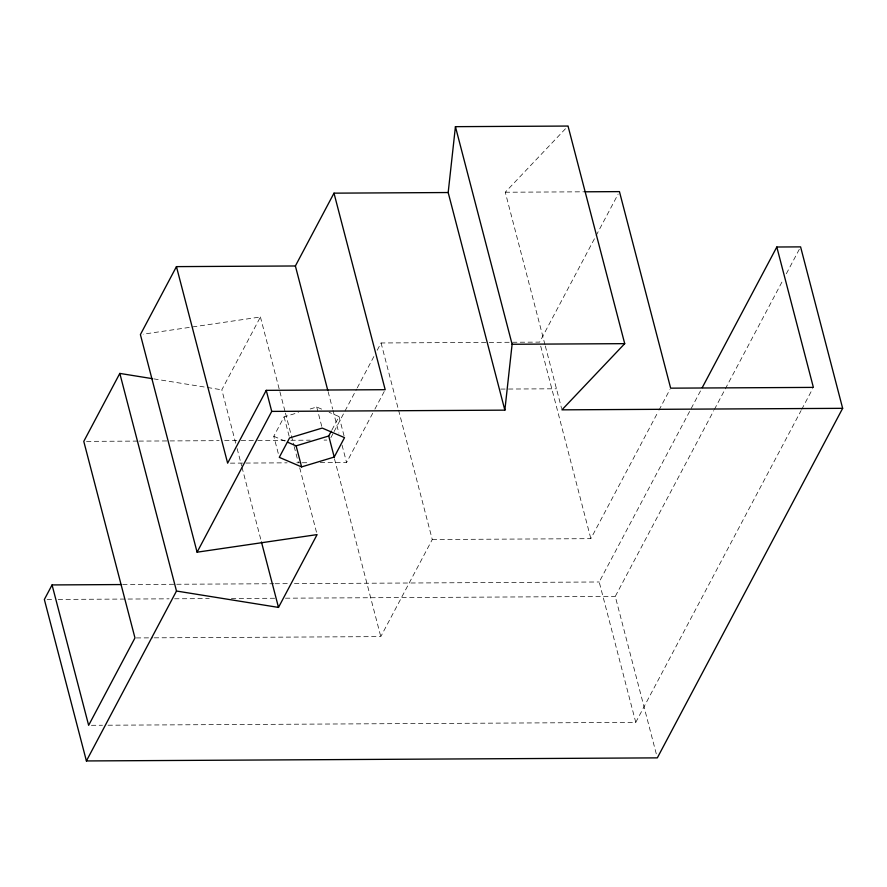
<?xml version="1.0" encoding="UTF-8"?>
<svg xmlns="http://www.w3.org/2000/svg" width="887" height="887" viewBox="0 0 887 887"><rect width="100%" height="100%" fill="white"/><g stroke="black" fill="none" stroke-linecap="round" stroke-linejoin="round"><path stroke-width="0.67" stroke-dasharray="4.43 3.33" d="M235.72 443.212L221.817 389.814L260.423 316.992L143.129 334.188M278.252 453.401L273.795 436.293L284.095 416.868L298.442 412.533M331.949 429.929L339.034 416.568L329.11 412.322M330.873 437.635L333.445 432.778M334.089 431.57L356.618 389.094M357.261 387.874L374.636 355.11M377.208 350.254L381.066 342.97L539.662 342.116L595.443 236.884M320.296 462.659L346.584 462.526L374.247 410.337M374.891 409.118L385.191 389.703M154.305 637.831L380.789 636.611L432.268 539.518L398.485 409.816M596.097 235.665L618.15 194.065M432.268 539.518L590.853 538.664L658.32 411.413M658.974 410.182L669.995 389.382M108.037 725.211L635.768 722.373L599.202 581.983L701.617 388.816M656.28 753.861L615.268 596.419L713.758 410.648M714.412 409.428L783.099 279.871M786.337 273.761L799.298 249.325M635.768 722.373L801.061 410.626M801.704 409.406L812.725 388.617M544.973 344.655L505.268 192.235L568.024 126.054M310.184 408.985L316.714 407.011L321.671 409.14M505.268 192.235L583.679 191.814M500.734 389.083L556.459 388.783M86.538 441.371L137.629 441.094M139.015 441.094L219.111 440.662M224.633 440.628L239.823 440.551M241.209 440.54L256.398 440.462M257.773 440.451L285.392 440.307M290.925 440.274L310.25 440.174M324.065 440.096L326.826 440.074M230.409 463.147L287.111 462.837M296.79 462.792L300.937 462.77M302.323 462.759L307.856 462.726M122.716 584.544L175.349 584.267M176.735 584.256L273.695 583.735M275.081 583.735L288.929 583.657M294.473 583.624L599.202 581.983M47.122 599.479L52.666 599.446M58.209 599.424L169.062 598.825M174.606 598.792L209.254 598.603M231.418 598.492L277.154 598.237M285.47 598.193L615.268 596.419M136.354 637.93L152.93 637.842M91.416 725.3L102.493 725.244M153.817 378.882L221.817 389.814M273.795 436.293L284.96 441.072M545.317 345.997L561.604 408.519M540.704 346.13L590.853 538.664M381.066 342.97L398.13 408.486M339.034 416.568L344.511 437.635M328.123 391.655L332.647 409.04M332.991 410.382L338.912 433.111M342.049 445.141L346.584 462.526M334.466 458.779L380.789 636.611M316.714 407.011L322.192 428.066M260.423 316.992L279.549 390.413M279.904 391.755L285.115 411.779M285.459 413.109L293.808 445.152M294.151 446.483L298.331 462.504M299.717 467.848L317.102 534.595M284.095 416.868L289.583 437.923M237.117 448.556L241.641 465.908M241.985 467.249L261.111 540.671"/><path stroke-width="1.33" d="M152.453 378.671L119.812 373.416L176.491 591.03L278.496 607.418L317.102 534.595L197.091 552.191L271.732 411.402L504.858 410.149L448.179 192.534L455.43 126.664L568.024 126.054L624.714 343.657L561.948 409.838L842.65 408.33L800.595 246.874L776.812 247.007L702.26 387.597M504.858 410.149L512.109 344.267L455.43 126.664M119.812 373.416L83.777 441.382L134.968 637.93L88.645 725.322L52.067 584.932L121.331 584.555M448.179 192.534L333.989 193.155L295.382 265.978L176.446 266.621L140.401 334.587L197.091 552.191M52.067 584.932L44.35 599.49L86.405 760.946L657.322 757.875L842.65 408.33M333.989 193.155L385.191 389.703L266.244 390.335L227.637 463.158L176.446 266.621M86.405 760.946L176.491 591.03M334.222 457.049L344.511 437.635L322.192 428.066L289.583 437.923L279.283 457.348L301.602 466.906L334.222 457.049L328.733 435.994L331.306 431.137M287.432 442.136L296.114 445.851L328.733 435.994M585.054 191.803L619.448 191.614L670.65 388.162L813.379 387.397L776.812 247.007M512.109 344.267L624.714 343.657M295.382 265.978L327.769 390.324M296.114 445.851L301.602 466.906M266.244 390.335L271.732 411.402M261.454 542.001L278.496 607.418"/></g></svg>
